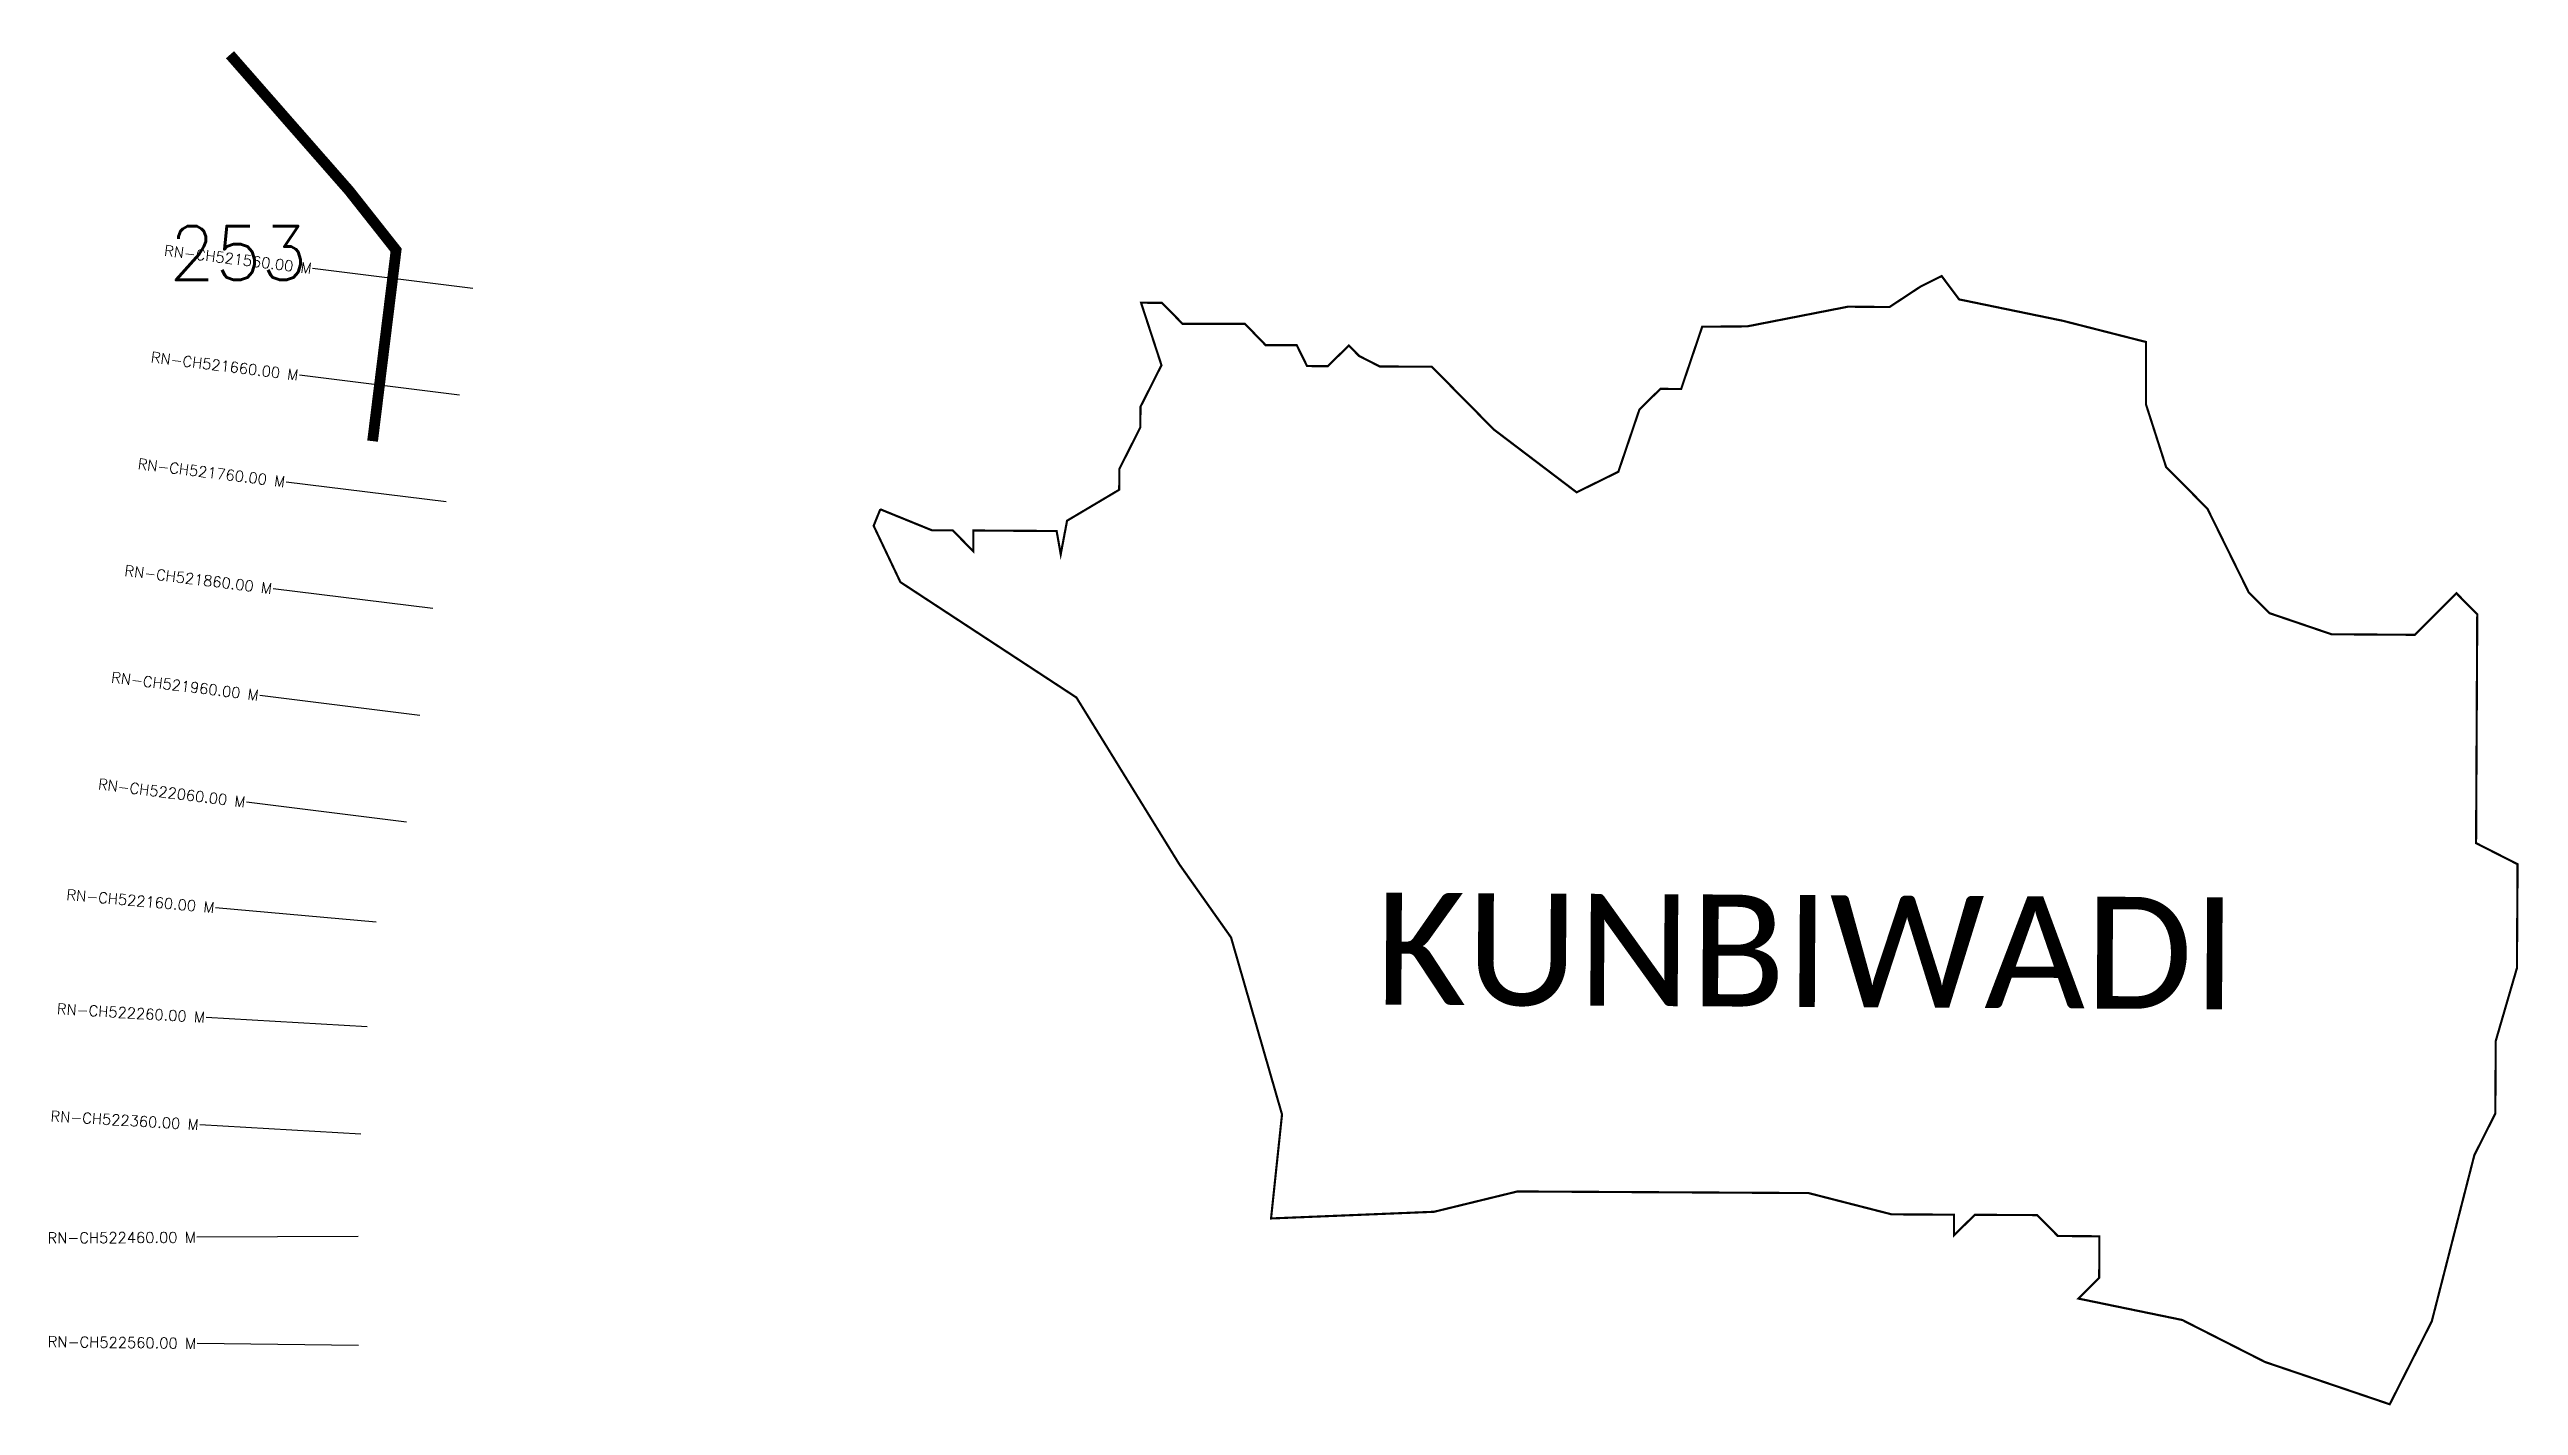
# Model space of a CAD drawing. Header units: metres. Extents: x 318160 to 320456, y 1877615 to 1878876.
import ezdxf
from ezdxf.enums import TextEntityAlignment as Align

# ---------------------------------------------------------------- set-up
doc = ezdxf.new("R2010")
doc.units = ezdxf.units.M
for name, color, linetype in [('ARTIFICIALLY PROTECTED', 4, 'Continuous'), ('CS', 134, 'Continuous'), ('CSMark', 6, 'Continuous'), ('VILLAGE NAME', 250, 'Continuous')]:
    doc.layers.add(name, color=color, linetype=linetype)
doc.styles.get("Standard").update_dxf_attribs({"font": 'simplex.shx'})

msp = doc.modelspace()

# ---------------------------------------------------------------- linework, layer by layer
at = {"color": 6, "const_width": 2, "flags": 128}
msp.add_lwpolyline([(318932.1, 1878448.8), (318980.3, 1878429.2), (318999.6, 1878429.1), (319018.8, 1878409.7), (319018.9, 1878429), (319096.3, 1878428.5), (319100.1, 1878406.9), (319106, 1878438.1), (319154.5, 1878466.9), (319154.6, 1878486.2), (319174.1, 1878524.8), (319174.3, 1878544.1), (319193.8, 1878582.7), (319174.8, 1878640.8), (319194.2, 1878640.7), (319213.4, 1878621.2), (319271.4, 1878621.2), (319290.6, 1878601.4), (319319.6, 1878601.3), (319329.2, 1878581.9), (319348.5, 1878581.8), (319368, 1878601), (319377.6, 1878591.3), (319396.8, 1878581.5), (319445.2, 1878581.3), (319502.9, 1878522.9), (319579.9, 1878464.5), (319618.7, 1878483.6), (319638.3, 1878541.5), (319657.8, 1878560.7), (319677.1, 1878560.6), (319696.7, 1878618.5), (319738.5, 1878618.8), (319832.2, 1878637.1), (319870.9, 1878636.8), (319900, 1878656), (319919.4, 1878665.6), (319935.6, 1878643.9), (320032.1, 1878624), (320109.4, 1878604.3), (320109.4, 1878546.3), (320128.1, 1878488.1), (320166.6, 1878449.2), (320204.9, 1878371.6), (320224.1, 1878352.2), (320282, 1878332.5), (320359.4, 1878332), (320398.2, 1878370.6), (320417.5, 1878351.1), (320416.4, 1878138.3), (320455, 1878118.7), (320454.4, 1878022.1), (320434.7, 1877954.4), (320434.3, 1877886.8), (320414.8, 1877848.2), (320375.2, 1877693.6), (320336.1, 1877616.5), (320220.2, 1877655.8), (320143.1, 1877694.9), (320046.5, 1877714.8), (320065.9, 1877734), (320066.1, 1877772.7), (320027.4, 1877773), (320008.2, 1877792.4), (319950.2, 1877792.7), (319930.8, 1877773.5), (319930.9, 1877792.8), (319872.9, 1877793.1), (319795.6, 1877812.9), (319524.8, 1877814.4), (319447.3, 1877795.5), (319295.7, 1877789.3), (319305.9, 1877886), (319258.5, 1878050.6), (319210.5, 1878118.5), (319114.7, 1878273.7), (318951, 1878381), (318926.1, 1878433.4), (318932.3, 1878448.7)], dxfattribs=at)
at = {"layer": 'ARTIFICIALLY PROTECTED', "const_width": 10, "flags": 128}
msp.add_lwpolyline([(318327.5, 1878871.4), (318438.3, 1878745), (318482, 1878689.7), (318460.1, 1878512.1)], dxfattribs=at)
at = {"layer": 'CS'}
for p, q in [((318553.2, 1878654.1), (318404.3, 1878672.5)), ((318540.9, 1878554.8), (318392.1, 1878573.3)), ((318528.6, 1878455.6), (318379.8, 1878474)), ((318516.3, 1878356.4), (318367.5, 1878374.8)), ((318504, 1878257.1), (318355.2, 1878275.6)), ((318491.8, 1878157.9), (318342.9, 1878176.3)), ((318463.4, 1878064.9), (318314, 1878078.2)), ((318455, 1877967.5), (318305.3, 1877976.3)), ((318449.2, 1877867.7), (318299.4, 1877876.4)), ((318446.8, 1877772.5), (318296.8, 1877771.8)), ((318447, 1877671.3), (318297, 1877673))]:
    msp.add_line(p, q, dxfattribs=at)

# ---------------------------------------------------------------- texts
at = {"insert": (318270.9, 1878712), "char_height": 50, "attachment_point": 1}
msp.add_mtext_dynamic_manual_height_columns('253', width=84.374, gutter_width=1, heights=[74.2], dxfattribs=at)
at = {"layer": 'CSMark'}
for s, rotation, p in [('RN-CH521560.00 M', 352.94, (318403.4, 1878672.6)), ('RN-CH521660.00 M', 352.94, (318391.1, 1878573.4)), ('RN-CH521760.00 M', 352.94, (318378.8, 1878474.2)), ('RN-CH521860.00 M', 352.94, (318366.5, 1878374.9)), ('RN-CH521960.00 M', 352.94, (318354.2, 1878275.7)), ('RN-CH522060.00 M', 352.94, (318341.9, 1878176.4)), ('RN-CH522160.00 M', 354.9266, (318313, 1878078.3)), ('RN-CH522260.00 M', 356.6612, (318304.3, 1877976.3)), ('RN-CH522360.00 M', 356.6612, (318298.4, 1877876.5)), ('RN-CH522460.00 M', 0.271, (318295.8, 1877771.8)), ('RN-CH522560.00 M', 359.3215, (318296, 1877673.1))]:
    msp.add_text(s, height=10, rotation=rotation, dxfattribs=at).set_placement(p, align=Align.MIDDLE_RIGHT)
at = {"layer": 'VILLAGE NAME', "insert": (319393.2, 1878092.3), "char_height": 104.042, "attachment_point": 1, "rotation": 359.6762}
msp.add_mtext_dynamic_manual_height_columns('{\\fCalibri|b0|i0|c0|p34;KUNBIWADI}', width=1675.948, gutter_width=520.2, heights=[0], dxfattribs=at)

doc.saveas('drawing.dxf')
